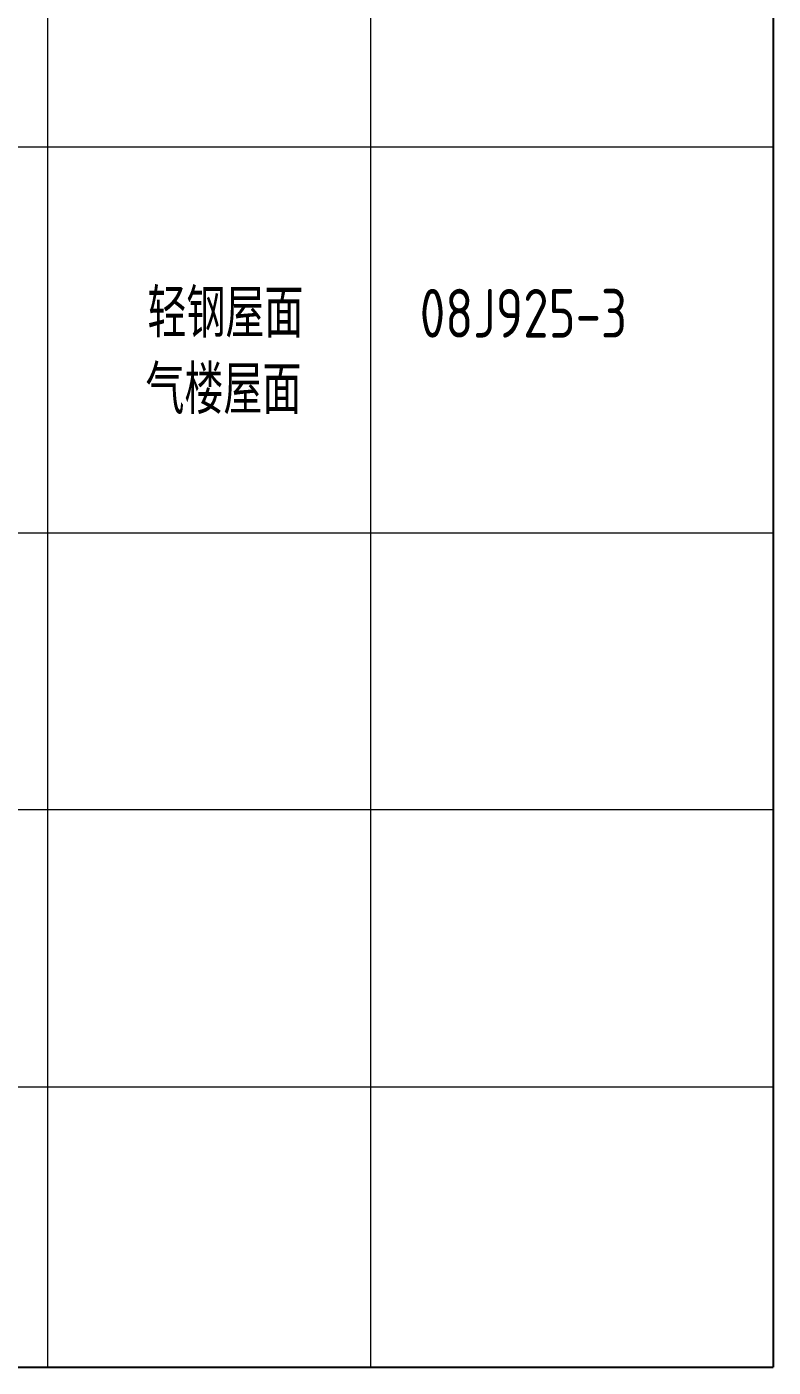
# Model space of a CAD drawing. Extents: x 1036631 to 1215829, y 514619 to 909419.
# Drawn here: x 1142409 to 1149021, y 803943 to 815821 of the extents above; entities that cross this region are included whole.
import ezdxf

# ---------------------------------------------------------------- set-up
doc = ezdxf.new("R2010")
doc.units = 0
doc.header["$LTSCALE"] = 1000
doc.header["$MEASUREMENT"] = 0
doc.layers.add('WALL', color=9, linetype='Continuous')
doc.layers.add('说明', color=7, linetype='Continuous', lineweight=13)
doc.styles.add('_HZTXT', font='tssdeng.shx', dxfattribs={"width": 0.7, "bigfont": 'HZTXT.shx'})

msp = doc.modelspace()

# ---------------------------------------------------------------- linework, layer by layer
at = {"layer": 'WALL'}
for p in [(1149021, 822554), (1126130, 803943)]:
    msp.add_line(p, (1149021, 803943), dxfattribs=at)
at = {"layer": '说明', "linetype": 'Continuous'}
for p, q in [((1142591, 822479), (1142591, 803943)), ((1145454, 822479), (1145454, 803943)), ((1126121, 814758), (1149021, 814758)), ((1126121, 811337), (1149021, 811337)), ((1127971, 811337), (1149021, 811337)), ((1126124, 808885), (1149021, 808885)), ((1126124, 806429), (1149021, 806429)), ((1126124, 803943), (1149021, 803943)), ((1126130, 803943), (1149021, 803943)), ((1126130, 803943), (1149021, 803943)), ((1126130, 803943), (1149021, 803943))]:
    msp.add_line(p, q, dxfattribs=at)

# ---------------------------------------------------------------- texts
at = {"layer": '说明', "linetype": 'Continuous', "style": '_HZTXT', "width": 0.8}
for s, p in [('轻钢屋面', (1143478, 813067)), ('08J925-3', (1145890, 813067)), ('气楼屋面', (1143460, 812389))]:
    msp.add_text(s, height=431.5, dxfattribs=at).set_placement(p)

doc.saveas('drawing.dxf')
